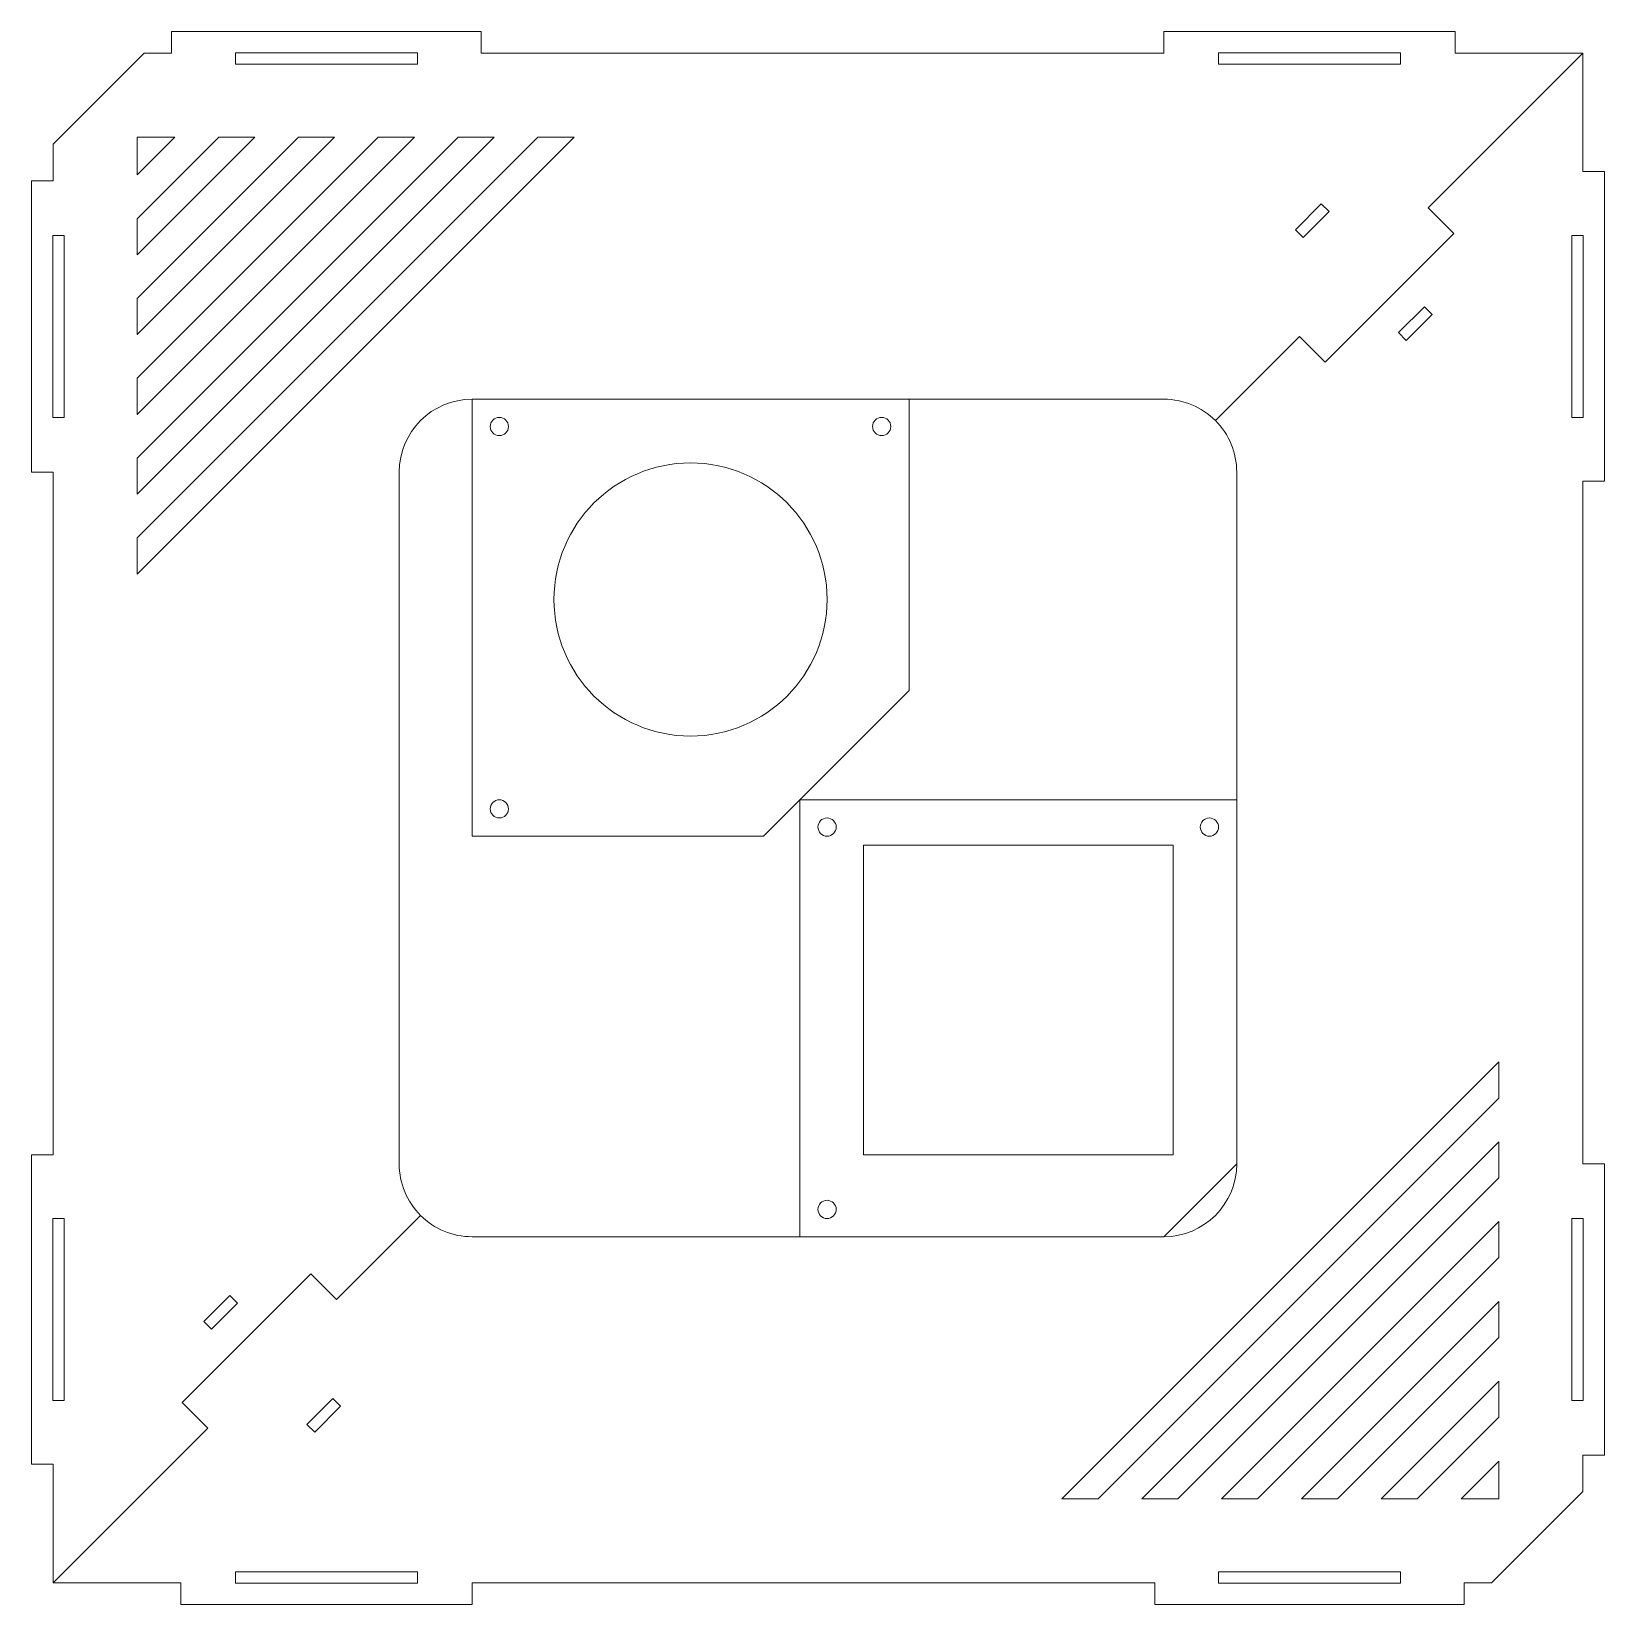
# Model space of a CAD drawing. Header units: millimetres. Extents: x 10 to 442, y 10 to 442.
import ezdxf

# ---------------------------------------------------------------- set-up
doc = ezdxf.new("R2010")
doc.units = ezdxf.units.MM
doc.layers.add('SLD-0', color=179, linetype='Continuous')

msp = doc.modelspace()

# ---------------------------------------------------------------- linework, layer by layer
at = {"layer": 'SLD-0', "color": 179, "linetype": 'Continuous', "lineweight": 15}
for p, q in [((48.86, 435.94), (48.86, 441.94)), ((133.86, 441.94), (48.86, 441.94)), ((133.86, 435.94), (133.86, 441.94)), ((321.36, 441.94), (321.36, 435.94)), ((401.36, 441.94), (321.36, 441.94)), ((401.36, 441.94), (401.36, 435.94)), ((41.36, 435.94), (16.36, 410.94)), ((48.86, 435.94), (41.36, 435.94)), ((116.36, 436.04), (66.36, 436.04)), ((66.36, 432.94), (66.36, 436.04)), ((116.36, 432.94), (66.36, 432.94)), ((116.36, 432.94), (116.36, 436.04)), ((321.36, 435.94), (133.86, 435.94)), ((336.36, 436.04), (386.36, 436.04)), ((336.36, 432.94), (336.36, 436.04)), ((336.36, 432.94), (386.36, 432.94)), ((386.36, 432.94), (386.36, 436.04)), ((436.36, 435.94), (393.94, 393.51)), ((436.36, 435.94), (401.36, 435.94)), ((436.36, 403.44), (436.36, 435.94)), ((16.36, 410.94), (16.36, 400.94)), ((39.36, 390.52), (61.78, 412.94)), ((71.68, 412.94), (39.36, 380.62)), ((39.36, 346.68), (105.62, 412.94)), ((115.52, 412.94), (39.36, 336.78)), ((159.36, 412.94), (39.36, 292.94)), ((39.36, 302.84), (149.47, 412.94)), ((39.36, 324.76), (127.55, 412.94)), ((137.44, 412.94), (39.36, 314.86)), ((39.36, 368.6), (83.7, 412.94)), ((49.76, 412.94), (39.36, 412.94)), ((39.36, 402.54), (39.36, 412.94)), ((49.76, 412.94), (39.36, 402.54)), ((93.6, 412.94), (39.36, 358.7)), ((71.68, 412.94), (61.78, 412.94)), ((93.6, 412.94), (83.7, 412.94)), ((115.52, 412.94), (105.62, 412.94)), ((137.44, 412.94), (127.55, 412.94)), ((159.36, 412.94), (149.47, 412.94)), ((436.36, 403.44), (442.36, 403.44)), ((442.36, 318.44), (442.36, 403.44)), ((10.36, 400.94), (10.36, 320.94)), ((10.36, 400.94), (16.36, 400.94)), ((364.59, 394.57), (357.52, 387.5)), ((366.71, 392.45), (364.59, 394.57)), ((393.94, 393.51), (401.01, 386.44)), ((39.36, 380.62), (39.36, 390.52)), ((359.64, 385.38), (366.71, 392.45)), ((19.36, 385.94), (16.26, 385.94)), ((16.26, 335.94), (16.26, 385.94)), ((19.36, 335.94), (19.36, 385.94)), ((357.52, 387.5), (359.64, 385.38)), ((401.01, 386.44), (365.65, 351.08)), ((433.36, 385.94), (436.46, 385.94)), ((433.36, 335.94), (433.36, 385.94)), ((436.46, 335.94), (436.46, 385.94)), ((39.36, 358.7), (39.36, 368.6)), ((392.88, 366.29), (385.81, 359.22)), ((387.93, 357.09), (395, 364.17)), ((395, 364.17), (392.88, 366.29)), ((385.81, 359.22), (387.93, 357.09)), ((358.58, 358.15), (335.51, 335.08)), ((365.65, 351.08), (358.58, 358.15)), ((39.36, 336.78), (39.36, 346.68)), ((131.36, 340.94), (131.36, 220.94)), ((251.36, 340.94), (131.36, 340.94)), ((321.36, 340.94), (131.36, 340.94)), ((251.36, 260.94), (251.36, 340.94)), ((19.36, 335.94), (16.26, 335.94)), ((433.36, 335.94), (436.46, 335.94)), ((39.36, 314.86), (39.36, 324.76)), ((10.36, 320.94), (16.36, 320.94)), ((16.36, 320.94), (16.36, 133.44)), ((111.36, 320.94), (111.36, 130.94)), ((341.36, 130.94), (341.36, 320.94)), ((436.36, 318.44), (442.36, 318.44)), ((436.36, 130.94), (436.36, 318.44)), ((39.36, 292.94), (39.36, 302.84)), ((211.36, 220.94), (251.36, 260.94)), ((221.36, 230.94), (221.36, 110.94)), ((341.36, 230.94), (221.36, 230.94)), ((131.36, 220.94), (211.36, 220.94)), ((238.86, 218.44), (238.86, 133.44)), ((323.86, 218.44), (238.86, 218.44)), ((323.86, 133.44), (323.86, 218.44)), ((293.36, 38.94), (413.36, 158.94)), ((413.36, 158.94), (413.36, 149.04)), ((413.36, 149.04), (303.26, 38.94)), ((315.29, 38.94), (413.36, 137.02)), ((413.36, 137.02), (413.36, 127.12)), ((10.36, 133.44), (10.36, 48.44)), ((16.36, 133.44), (10.36, 133.44)), ((238.86, 133.44), (323.86, 133.44)), ((321.36, 110.94), (341.36, 130.94)), ((442.36, 130.94), (436.36, 130.94)), ((442.36, 50.94), (442.36, 130.94)), ((413.36, 127.12), (325.18, 38.94)), ((117.22, 116.79), (94.15, 93.72)), ((19.36, 115.94), (16.26, 115.94)), ((16.26, 115.94), (16.26, 65.94)), ((19.36, 115.94), (19.36, 65.94)), ((337.21, 38.94), (413.36, 115.1)), ((413.36, 115.1), (413.36, 105.2)), ((433.36, 115.94), (436.46, 115.94)), ((433.36, 115.94), (433.36, 65.94)), ((436.46, 115.94), (436.46, 65.94)), ((131.36, 110.94), (321.36, 110.94)), ((413.36, 105.2), (347.1, 38.94)), ((51.72, 65.43), (87.08, 100.79)), ((87.08, 100.79), (94.15, 93.72)), ((64.8, 94.78), (57.73, 87.71)), ((59.85, 85.59), (66.92, 92.66)), ((66.92, 92.66), (64.8, 94.78)), ((359.13, 38.94), (413.36, 93.18)), ((413.36, 93.18), (413.36, 83.28)), ((57.73, 87.71), (59.85, 85.59)), ((413.36, 83.28), (369.03, 38.94)), ((381.05, 38.94), (413.36, 71.26)), ((413.36, 71.26), (413.36, 61.36)), ((19.36, 65.94), (16.26, 65.94)), ((58.79, 58.36), (51.72, 65.43)), ((93.09, 66.49), (86.01, 59.42)), ((95.21, 64.37), (93.09, 66.49)), ((433.36, 65.94), (436.46, 65.94)), ((88.14, 57.3), (95.21, 64.37)), ((413.36, 61.36), (390.95, 38.94)), ((16.36, 15.94), (58.79, 58.36)), ((86.01, 59.42), (88.14, 57.3)), ((16.36, 48.44), (10.36, 48.44)), ((16.36, 48.44), (16.36, 15.94)), ((402.97, 38.94), (413.36, 49.33)), ((413.36, 49.33), (413.36, 38.94)), ((442.36, 50.94), (436.36, 50.94)), ((436.36, 40.94), (436.36, 50.94)), ((293.36, 38.94), (303.26, 38.94)), ((315.29, 38.94), (325.18, 38.94)), ((337.21, 38.94), (347.1, 38.94)), ((359.13, 38.94), (369.03, 38.94)), ((381.05, 38.94), (390.95, 38.94)), ((402.97, 38.94), (413.36, 38.94)), ((411.36, 15.94), (436.36, 40.94)), ((66.36, 18.94), (66.36, 15.84)), ((116.36, 18.94), (66.36, 18.94)), ((116.36, 18.94), (116.36, 15.84)), ((336.36, 18.94), (336.36, 15.84)), ((336.36, 18.94), (386.36, 18.94)), ((386.36, 18.94), (386.36, 15.84)), ((16.36, 15.94), (51.36, 15.94)), ((51.36, 9.94), (51.36, 15.94)), ((116.36, 15.84), (66.36, 15.84)), ((131.36, 15.94), (318.86, 15.94)), ((131.36, 9.94), (131.36, 15.94)), ((318.86, 15.94), (318.86, 9.94)), ((336.36, 15.84), (386.36, 15.84)), ((403.86, 15.94), (411.36, 15.94)), ((403.86, 15.94), (403.86, 9.94)), ((51.36, 9.94), (131.36, 9.94)), ((318.86, 9.94), (403.86, 9.94))]:
    msp.add_line(p, q, dxfattribs=at)
for centre, radius in [((138.86, 333.44), 2.5), ((243.86, 333.44), 2.5), ((191.36, 285.94), 37.5), ((138.86, 228.44), 2.5), ((228.86, 223.44), 2.5), ((333.86, 223.44), 2.5), ((228.86, 118.44), 2.5)]:
    msp.add_circle(centre, radius, dxfattribs=at)
for centre, start, end in [((131.36, 320.94), 90, 180), ((321.36, 320.94), 45, 90), ((321.36, 320.94), 360, 45), ((131.36, 130.94), 180, 225), ((321.36, 130.94), 270, 0), ((131.36, 130.94), 225, 270)]:
    msp.add_arc(centre, 20, start, end, dxfattribs=at)

doc.saveas('drawing.dxf')
